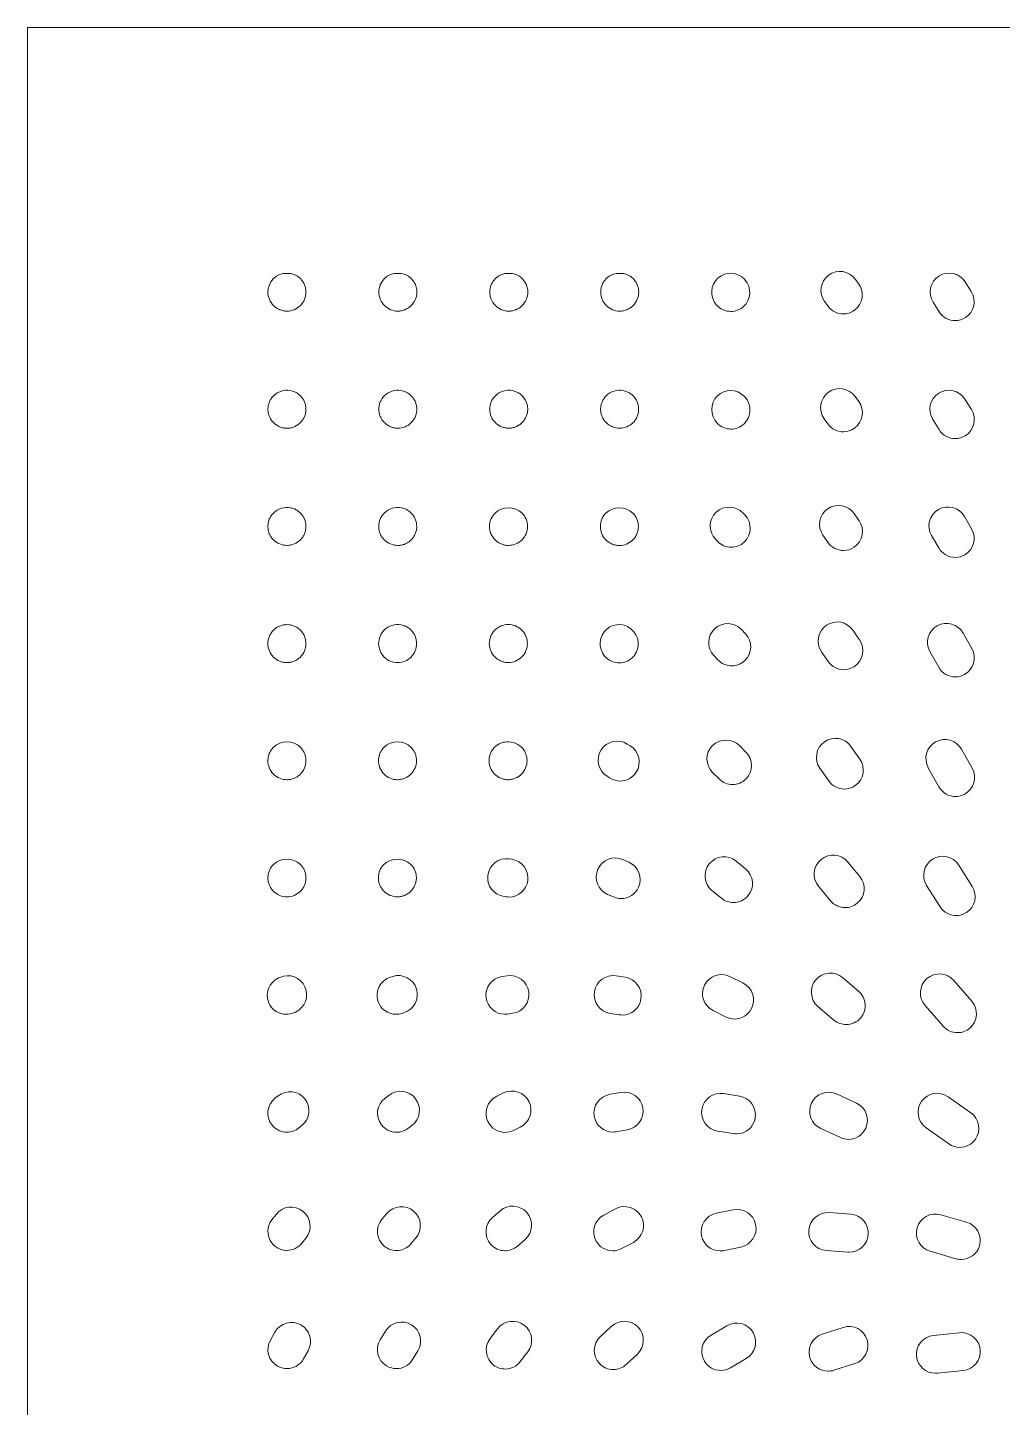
# Model space of a CAD drawing. Header units: millimetres. Extents: x 80.6 to 142.9, y -195.2 to -107.5.
# Drawn here: x 80.63 to 111.4, y -151.03 to -107.46 of the extents above; entities that cross this region are included whole.
import ezdxf

# ---------------------------------------------------------------- set-up
doc = ezdxf.new("R2010")
doc.units = ezdxf.units.MM
doc.header["$MEASUREMENT"] = 0
doc.layers.add('Layer 1', color=7, linetype='Continuous', lineweight=0)

msp = doc.modelspace()

# ---------------------------------------------------------------- linework, layer by layer
at = {"layer": 'Layer 1'}
for points, knots in [([(80.632, -107.465), (80.632, -107.465), (80.632, -195.165), (80.632, -195.165), (80.632, -195.165), (142.932, -195.165), (142.932, -195.165), (142.932, -195.165), (142.932, -107.465), (142.932, -107.465), (142.932, -107.465), (80.632, -107.465), (80.632, -107.465)], [0, 0, 0, 0, 1, 1, 1, 2, 2, 2, 3, 3, 3, 4, 4, 4, 4]), ([(88.23, -115.697), (88.237, -115.662), (88.247, -115.623), (88.265, -115.587), (88.279, -115.549), (88.297, -115.513), (88.318, -115.482), (88.339, -115.45), (88.364, -115.418), (88.392, -115.39), (88.614, -115.168), (89.02, -115.168), (89.242, -115.39), (89.27, -115.418), (89.295, -115.45), (89.316, -115.482), (89.338, -115.513), (89.355, -115.549), (89.373, -115.587), (89.387, -115.623), (89.397, -115.662), (89.404, -115.697), (89.415, -115.736), (89.418, -115.778), (89.418, -115.817), (89.418, -115.972), (89.355, -116.127), (89.242, -116.24), (89.129, -116.353), (88.974, -116.417), (88.819, -116.417), (88.776, -116.417), (88.738, -116.413), (88.699, -116.403), (88.664, -116.395), (88.625, -116.385), (88.59, -116.371), (88.551, -116.353), (88.516, -116.335), (88.483, -116.314), (88.452, -116.293), (88.42, -116.269), (88.392, -116.24), (88.283, -116.127), (88.215, -115.972), (88.215, -115.817), (88.215, -115.778), (88.223, -115.736), (88.23, -115.697)], [0, 0, 0, 0, 1, 1, 1, 2, 2, 2, 3, 3, 3, 4, 4, 4, 5, 5, 5, 6, 6, 6, 7, 7, 7, 8, 8, 8, 9, 9, 9, 10, 10, 10, 11, 11, 11, 12, 12, 12, 13, 13, 13, 14, 14, 14, 15, 15, 15, 16, 16, 16, 16]), ([(91.895, -115.39), (92.117, -115.168), (92.519, -115.168), (92.742, -115.39), (92.77, -115.418), (92.795, -115.45), (92.816, -115.482), (92.841, -115.513), (92.858, -115.549), (92.872, -115.587), (92.886, -115.623), (92.9, -115.662), (92.907, -115.697), (92.915, -115.736), (92.918, -115.778), (92.918, -115.817), (92.918, -115.972), (92.855, -116.127), (92.742, -116.24), (92.713, -116.269), (92.685, -116.293), (92.653, -116.314), (92.618, -116.335), (92.583, -116.353), (92.548, -116.371), (92.513, -116.385), (92.474, -116.395), (92.435, -116.403), (92.396, -116.413), (92.357, -116.417), (92.318, -116.417), (92.16, -116.417), (92.008, -116.353), (91.895, -116.24), (91.782, -116.127), (91.719, -115.972), (91.719, -115.817), (91.719, -115.658), (91.782, -115.503), (91.895, -115.39)], [0, 0, 0, 0, 1, 1, 1, 2, 2, 2, 3, 3, 3, 4, 4, 4, 5, 5, 5, 6, 6, 6, 7, 7, 7, 8, 8, 8, 9, 9, 9, 10, 10, 10, 11, 11, 11, 12, 12, 12, 13, 13, 13, 13]), ([(95.232, -115.697), (95.239, -115.662), (95.25, -115.623), (95.264, -115.587), (95.282, -115.549), (95.299, -115.513), (95.321, -115.482), (95.342, -115.45), (95.366, -115.418), (95.395, -115.39), (95.617, -115.168), (96.019, -115.168), (96.245, -115.39), (96.354, -115.503), (96.421, -115.658), (96.421, -115.817), (96.421, -115.972), (96.354, -116.127), (96.245, -116.24), (96.217, -116.269), (96.185, -116.293), (96.153, -116.314), (96.121, -116.335), (96.086, -116.353), (96.051, -116.371), (96.012, -116.385), (95.977, -116.395), (95.938, -116.403), (95.899, -116.413), (95.86, -116.417), (95.822, -116.417), (95.663, -116.417), (95.507, -116.353), (95.395, -116.24), (95.285, -116.127), (95.218, -115.972), (95.218, -115.817), (95.218, -115.778), (95.225, -115.736), (95.232, -115.697)], [0, 0, 0, 0, 1, 1, 1, 2, 2, 2, 3, 3, 3, 4, 4, 4, 5, 5, 5, 6, 6, 6, 7, 7, 7, 8, 8, 8, 9, 9, 9, 10, 10, 10, 11, 11, 11, 12, 12, 12, 13, 13, 13, 13]), ([(98.732, -115.697), (98.739, -115.662), (98.753, -115.623), (98.767, -115.587), (98.781, -115.549), (98.799, -115.513), (98.82, -115.482), (98.845, -115.45), (98.869, -115.418), (98.898, -115.39), (99.12, -115.168), (99.522, -115.168), (99.744, -115.39), (99.772, -115.418), (99.797, -115.45), (99.819, -115.482), (99.843, -115.513), (99.861, -115.549), (99.875, -115.587), (99.889, -115.623), (99.903, -115.662), (99.91, -115.697), (99.917, -115.736), (99.921, -115.778), (99.921, -115.817), (99.921, -115.972), (99.857, -116.127), (99.744, -116.24), (99.716, -116.269), (99.688, -116.293), (99.652, -116.314), (99.621, -116.335), (99.586, -116.353), (99.55, -116.371), (99.515, -116.385), (99.476, -116.395), (99.438, -116.403), (99.399, -116.413), (99.36, -116.417), (99.321, -116.417), (99.162, -116.417), (99.007, -116.353), (98.898, -116.24), (98.785, -116.127), (98.721, -115.972), (98.721, -115.817), (98.721, -115.778), (98.725, -115.736), (98.732, -115.697)], [0, 0, 0, 0, 1, 1, 1, 2, 2, 2, 3, 3, 3, 4, 4, 4, 5, 5, 5, 6, 6, 6, 7, 7, 7, 8, 8, 8, 9, 9, 9, 10, 10, 10, 11, 11, 11, 12, 12, 12, 13, 13, 13, 14, 14, 14, 15, 15, 15, 16, 16, 16, 16]), ([(102.422, -115.375), (102.669, -115.154), (103.045, -115.172), (103.266, -115.419), (103.266, -115.419), (103.272, -115.426), (103.272, -115.426), (103.493, -115.673), (103.472, -116.052), (103.225, -116.273), (103.11, -116.375), (102.967, -116.426), (102.825, -116.426), (102.66, -116.426), (102.496, -116.358), (102.378, -116.225), (102.157, -115.978), (102.175, -115.596), (102.422, -115.375)], [0, 0, 0, 0, 1, 1, 1, 2, 2, 2, 3, 3, 3, 4, 4, 4, 5, 5, 5, 6, 6, 6, 6]), ([(105.915, -115.279), (106.181, -115.082), (106.556, -115.138), (106.754, -115.405), (106.754, -115.405), (106.86, -115.549), (106.86, -115.549), (107.057, -115.815), (107.001, -116.191), (106.734, -116.388), (106.627, -116.467), (106.502, -116.505), (106.378, -116.505), (106.194, -116.505), (106.013, -116.421), (105.895, -116.262), (105.895, -116.262), (105.789, -116.118), (105.789, -116.118), (105.592, -115.851), (105.649, -115.476), (105.915, -115.279)], [0, 0, 0, 0, 1, 1, 1, 2, 2, 2, 3, 3, 3, 4, 4, 4, 5, 5, 5, 6, 6, 6, 7, 7, 7, 7]), ([(109.396, -115.31), (109.675, -115.131), (110.046, -115.214), (110.224, -115.493), (110.224, -115.493), (110.415, -115.793), (110.415, -115.793), (110.593, -116.073), (110.511, -116.444), (110.232, -116.622), (110.132, -116.686), (110.02, -116.716), (109.91, -116.716), (109.711, -116.716), (109.518, -116.618), (109.403, -116.438), (109.403, -116.438), (109.212, -116.138), (109.212, -116.138), (109.034, -115.859), (109.116, -115.488), (109.396, -115.31)], [0, 0, 0, 0, 1, 1, 1, 2, 2, 2, 3, 3, 3, 4, 4, 4, 5, 5, 5, 6, 6, 6, 7, 7, 7, 7]), ([(88.23, -119.398), (88.237, -119.359), (88.247, -119.32), (88.265, -119.285), (88.279, -119.25), (88.297, -119.214), (88.318, -119.182), (88.339, -119.147), (88.364, -119.119), (88.392, -119.091), (88.42, -119.062), (88.452, -119.038), (88.483, -119.017), (88.516, -118.992), (88.551, -118.974), (88.59, -118.96), (88.625, -118.946), (88.664, -118.932), (88.699, -118.925), (88.893, -118.886), (89.101, -118.95), (89.242, -119.091), (89.27, -119.119), (89.295, -119.147), (89.316, -119.182), (89.338, -119.214), (89.359, -119.25), (89.373, -119.285), (89.387, -119.32), (89.397, -119.359), (89.408, -119.398), (89.415, -119.436), (89.418, -119.475), (89.418, -119.514), (89.418, -119.553), (89.415, -119.592), (89.408, -119.63), (89.397, -119.669), (89.387, -119.708), (89.373, -119.743), (89.359, -119.779), (89.338, -119.814), (89.316, -119.846), (89.295, -119.881), (89.27, -119.909), (89.242, -119.937), (89.214, -119.965), (89.182, -119.99), (89.15, -120.011), (89.119, -120.036), (89.083, -120.054), (89.048, -120.068), (89.009, -120.082), (88.974, -120.096), (88.935, -120.103), (88.897, -120.11), (88.858, -120.114), (88.819, -120.114), (88.78, -120.114), (88.738, -120.11), (88.699, -120.103), (88.664, -120.096), (88.625, -120.082), (88.59, -120.068), (88.551, -120.054), (88.516, -120.036), (88.483, -120.011), (88.452, -119.99), (88.42, -119.965), (88.392, -119.937), (88.364, -119.909), (88.339, -119.881), (88.318, -119.846), (88.297, -119.814), (88.279, -119.779), (88.265, -119.743), (88.247, -119.708), (88.237, -119.669), (88.23, -119.63), (88.223, -119.592), (88.215, -119.553), (88.215, -119.514), (88.215, -119.475), (88.223, -119.436), (88.23, -119.398)], [0, 0, 0, 0, 1, 1, 1, 2, 2, 2, 3, 3, 3, 4, 4, 4, 5, 5, 5, 6, 6, 6, 7, 7, 7, 8, 8, 8, 9, 9, 9, 10, 10, 10, 11, 11, 11, 12, 12, 12, 13, 13, 13, 14, 14, 14, 15, 15, 15, 16, 16, 16, 17, 17, 17, 18, 18, 18, 19, 19, 19, 20, 20, 20, 21, 21, 21, 22, 22, 22, 23, 23, 23, 24, 24, 24, 25, 25, 25, 26, 26, 26, 27, 27, 27, 28, 28, 28, 28]), ([(91.729, -119.398), (91.736, -119.359), (91.747, -119.32), (91.765, -119.285), (91.779, -119.25), (91.796, -119.214), (91.817, -119.182), (91.842, -119.147), (91.867, -119.119), (91.891, -119.091), (91.92, -119.062), (91.951, -119.038), (91.983, -119.013), (92.019, -118.992), (92.05, -118.974), (92.089, -118.96), (92.124, -118.946), (92.163, -118.932), (92.202, -118.925), (92.396, -118.886), (92.604, -118.95), (92.742, -119.091), (92.77, -119.119), (92.795, -119.147), (92.816, -119.182), (92.837, -119.214), (92.858, -119.25), (92.872, -119.285), (92.886, -119.32), (92.897, -119.359), (92.904, -119.398), (92.915, -119.436), (92.918, -119.475), (92.918, -119.514), (92.918, -119.553), (92.915, -119.592), (92.904, -119.63), (92.897, -119.669), (92.886, -119.708), (92.872, -119.743), (92.858, -119.779), (92.837, -119.814), (92.816, -119.846), (92.795, -119.881), (92.77, -119.909), (92.742, -119.937), (92.629, -120.05), (92.477, -120.114), (92.318, -120.114), (92.28, -120.114), (92.241, -120.11), (92.202, -120.103), (92.163, -120.093), (92.124, -120.082), (92.089, -120.068), (92.054, -120.054), (92.019, -120.033), (91.983, -120.011), (91.951, -119.99), (91.92, -119.965), (91.891, -119.937), (91.867, -119.909), (91.842, -119.881), (91.817, -119.846), (91.796, -119.814), (91.779, -119.779), (91.765, -119.743), (91.747, -119.708), (91.736, -119.669), (91.729, -119.63), (91.722, -119.592), (91.719, -119.553), (91.719, -119.514), (91.719, -119.475), (91.722, -119.436), (91.729, -119.398)], [0, 0, 0, 0, 1, 1, 1, 2, 2, 2, 3, 3, 3, 4, 4, 4, 5, 5, 5, 6, 6, 6, 7, 7, 7, 8, 8, 8, 9, 9, 9, 10, 10, 10, 11, 11, 11, 12, 12, 12, 13, 13, 13, 14, 14, 14, 15, 15, 15, 16, 16, 16, 17, 17, 17, 18, 18, 18, 19, 19, 19, 20, 20, 20, 21, 21, 21, 22, 22, 22, 23, 23, 23, 24, 24, 24, 25, 25, 25, 25]), ([(95.395, -119.091), (95.532, -118.95), (95.74, -118.886), (95.934, -118.925), (95.973, -118.932), (96.012, -118.946), (96.047, -118.96), (96.082, -118.974), (96.118, -118.992), (96.15, -119.013), (96.185, -119.038), (96.213, -119.062), (96.241, -119.091), (96.269, -119.119), (96.294, -119.147), (96.315, -119.182), (96.337, -119.214), (96.358, -119.25), (96.372, -119.285), (96.386, -119.32), (96.397, -119.359), (96.407, -119.398), (96.414, -119.436), (96.418, -119.475), (96.418, -119.514), (96.418, -119.553), (96.414, -119.592), (96.407, -119.63), (96.397, -119.669), (96.386, -119.708), (96.372, -119.743), (96.358, -119.779), (96.337, -119.814), (96.315, -119.846), (96.294, -119.881), (96.269, -119.909), (96.241, -119.937), (96.213, -119.965), (96.185, -119.99), (96.15, -120.011), (96.118, -120.033), (96.082, -120.054), (96.047, -120.068), (96.012, -120.082), (95.973, -120.093), (95.934, -120.103), (95.896, -120.11), (95.857, -120.114), (95.818, -120.114), (95.779, -120.114), (95.74, -120.11), (95.702, -120.103), (95.663, -120.093), (95.624, -120.082), (95.589, -120.068), (95.553, -120.054), (95.518, -120.033), (95.486, -120.011), (95.451, -119.99), (95.419, -119.965), (95.395, -119.937), (95.282, -119.825), (95.218, -119.669), (95.218, -119.514), (95.218, -119.355), (95.282, -119.203), (95.395, -119.091)], [0, 0, 0, 0, 1, 1, 1, 2, 2, 2, 3, 3, 3, 4, 4, 4, 5, 5, 5, 6, 6, 6, 7, 7, 7, 8, 8, 8, 9, 9, 9, 10, 10, 10, 11, 11, 11, 12, 12, 12, 13, 13, 13, 14, 14, 14, 15, 15, 15, 16, 16, 16, 17, 17, 17, 18, 18, 18, 19, 19, 19, 20, 20, 20, 21, 21, 21, 22, 22, 22, 22]), ([(98.728, -119.398), (98.739, -119.359), (98.75, -119.32), (98.764, -119.285), (98.778, -119.25), (98.799, -119.214), (98.82, -119.182), (98.841, -119.147), (98.866, -119.119), (98.894, -119.091), (99.035, -118.95), (99.24, -118.886), (99.434, -118.925), (99.473, -118.935), (99.512, -118.946), (99.547, -118.96), (99.586, -118.974), (99.621, -118.995), (99.652, -119.017), (99.684, -119.038), (99.716, -119.062), (99.744, -119.091), (99.769, -119.119), (99.797, -119.147), (99.819, -119.182), (99.84, -119.214), (99.857, -119.25), (99.871, -119.285), (99.889, -119.32), (99.9, -119.359), (99.907, -119.398), (99.914, -119.436), (99.917, -119.475), (99.917, -119.514), (99.917, -119.553), (99.914, -119.595), (99.907, -119.63), (99.9, -119.669), (99.889, -119.708), (99.871, -119.743), (99.857, -119.779), (99.84, -119.814), (99.819, -119.849), (99.797, -119.881), (99.769, -119.913), (99.744, -119.937), (99.631, -120.05), (99.476, -120.114), (99.318, -120.114), (99.159, -120.114), (99.007, -120.05), (98.894, -119.937), (98.866, -119.913), (98.841, -119.881), (98.82, -119.849), (98.799, -119.814), (98.778, -119.779), (98.764, -119.743), (98.75, -119.708), (98.739, -119.669), (98.728, -119.63), (98.721, -119.595), (98.718, -119.553), (98.718, -119.514), (98.718, -119.475), (98.721, -119.436), (98.728, -119.398)], [0, 0, 0, 0, 1, 1, 1, 2, 2, 2, 3, 3, 3, 4, 4, 4, 5, 5, 5, 6, 6, 6, 7, 7, 7, 8, 8, 8, 9, 9, 9, 10, 10, 10, 11, 11, 11, 12, 12, 12, 13, 13, 13, 14, 14, 14, 15, 15, 15, 16, 16, 16, 17, 17, 17, 18, 18, 18, 19, 19, 19, 20, 20, 20, 21, 21, 21, 22, 22, 22, 22]), ([(103.245, -119.975), (103.129, -120.086), (102.98, -120.141), (102.831, -120.141), (102.673, -120.141), (102.515, -120.078), (102.397, -119.955), (102.168, -119.715), (102.166, -119.324), (102.406, -119.095), (102.646, -118.866), (103.015, -118.864), (103.244, -119.104), (103.244, -119.104), (103.265, -119.127), (103.265, -119.127), (103.494, -119.366), (103.485, -119.746), (103.245, -119.975)], [0, 0, 0, 0, 1, 1, 1, 2, 2, 2, 3, 3, 3, 4, 4, 4, 5, 5, 5, 6, 6, 6, 6]), ([(105.909, -118.978), (106.176, -118.784), (106.552, -118.844), (106.747, -119.112), (106.747, -119.112), (106.865, -119.275), (106.865, -119.275), (107.06, -119.543), (107, -119.918), (106.731, -120.113), (106.625, -120.19), (106.502, -120.227), (106.38, -120.227), (106.194, -120.227), (106.011, -120.141), (105.894, -119.979), (105.894, -119.979), (105.775, -119.816), (105.775, -119.816), (105.581, -119.548), (105.641, -119.173), (105.909, -118.978)], [0, 0, 0, 0, 1, 1, 1, 2, 2, 2, 3, 3, 3, 4, 4, 4, 5, 5, 5, 6, 6, 6, 7, 7, 7, 7]), ([(109.391, -119.007), (109.671, -118.832), (110.042, -118.917), (110.217, -119.199), (110.217, -119.199), (110.42, -119.524), (110.42, -119.524), (110.596, -119.805), (110.51, -120.175), (110.229, -120.351), (110.131, -120.412), (110.021, -120.442), (109.912, -120.442), (109.712, -120.442), (109.516, -120.342), (109.403, -120.159), (109.403, -120.159), (109.2, -119.834), (109.2, -119.834), (109.024, -119.553), (109.11, -119.183), (109.391, -119.007)], [0, 0, 0, 0, 1, 1, 1, 2, 2, 2, 3, 3, 3, 4, 4, 4, 5, 5, 5, 6, 6, 6, 7, 7, 7, 7]), ([(88.23, -123.098), (88.237, -123.059), (88.247, -123.024), (88.261, -122.985), (88.279, -122.95), (88.297, -122.915), (88.318, -122.883), (88.339, -122.851), (88.364, -122.819), (88.392, -122.791), (88.533, -122.654), (88.741, -122.587), (88.935, -122.625), (88.974, -122.636), (89.009, -122.647), (89.048, -122.661), (89.083, -122.675), (89.119, -122.696), (89.15, -122.717), (89.182, -122.738), (89.214, -122.763), (89.242, -122.791), (89.27, -122.819), (89.295, -122.851), (89.316, -122.883), (89.338, -122.915), (89.355, -122.95), (89.373, -122.985), (89.387, -123.024), (89.397, -123.059), (89.404, -123.098), (89.415, -123.137), (89.418, -123.176), (89.418, -123.215), (89.418, -123.253), (89.415, -123.292), (89.404, -123.331), (89.397, -123.37), (89.387, -123.408), (89.373, -123.444), (89.355, -123.479), (89.338, -123.515), (89.316, -123.55), (89.295, -123.581), (89.27, -123.613), (89.242, -123.641), (89.129, -123.751), (88.974, -123.814), (88.819, -123.814), (88.66, -123.814), (88.505, -123.751), (88.392, -123.641), (88.364, -123.613), (88.339, -123.581), (88.318, -123.55), (88.297, -123.515), (88.279, -123.479), (88.261, -123.444), (88.247, -123.408), (88.237, -123.37), (88.23, -123.331), (88.223, -123.292), (88.215, -123.253), (88.215, -123.215), (88.215, -123.176), (88.223, -123.137), (88.23, -123.098)], [0, 0, 0, 0, 1, 1, 1, 2, 2, 2, 3, 3, 3, 4, 4, 4, 5, 5, 5, 6, 6, 6, 7, 7, 7, 8, 8, 8, 9, 9, 9, 10, 10, 10, 11, 11, 11, 12, 12, 12, 13, 13, 13, 14, 14, 14, 15, 15, 15, 16, 16, 16, 17, 17, 17, 18, 18, 18, 19, 19, 19, 20, 20, 20, 21, 21, 21, 22, 22, 22, 22]), ([(91.891, -122.791), (92.029, -122.65), (92.237, -122.587), (92.431, -122.625), (92.47, -122.636), (92.509, -122.647), (92.544, -122.661), (92.579, -122.675), (92.615, -122.696), (92.65, -122.717), (92.682, -122.738), (92.713, -122.763), (92.738, -122.791), (92.851, -122.904), (92.915, -123.059), (92.915, -123.215), (92.915, -123.253), (92.911, -123.292), (92.904, -123.331), (92.897, -123.37), (92.883, -123.408), (92.869, -123.444), (92.855, -123.479), (92.833, -123.515), (92.812, -123.55), (92.791, -123.581), (92.766, -123.613), (92.738, -123.638), (92.71, -123.666), (92.682, -123.691), (92.647, -123.715), (92.615, -123.737), (92.579, -123.754), (92.544, -123.769), (92.509, -123.786), (92.47, -123.797), (92.431, -123.804), (92.392, -123.811), (92.354, -123.814), (92.315, -123.814), (92.156, -123.814), (92.001, -123.751), (91.891, -123.638), (91.863, -123.613), (91.839, -123.581), (91.817, -123.55), (91.793, -123.515), (91.775, -123.479), (91.761, -123.444), (91.747, -123.408), (91.733, -123.37), (91.726, -123.331), (91.719, -123.292), (91.715, -123.253), (91.715, -123.215), (91.715, -123.056), (91.779, -122.904), (91.891, -122.791)], [0, 0, 0, 0, 1, 1, 1, 2, 2, 2, 3, 3, 3, 4, 4, 4, 5, 5, 5, 6, 6, 6, 7, 7, 7, 8, 8, 8, 9, 9, 9, 10, 10, 10, 11, 11, 11, 12, 12, 12, 13, 13, 13, 14, 14, 14, 15, 15, 15, 16, 16, 16, 17, 17, 17, 18, 18, 18, 19, 19, 19, 19]), ([(95.387, -122.791), (95.61, -122.569), (96.012, -122.565), (96.238, -122.791), (96.347, -122.904), (96.414, -123.056), (96.414, -123.215), (96.414, -123.373), (96.347, -123.529), (96.238, -123.638), (96.125, -123.751), (95.97, -123.814), (95.814, -123.814), (95.772, -123.814), (95.733, -123.811), (95.694, -123.804), (95.655, -123.797), (95.62, -123.783), (95.581, -123.769), (95.546, -123.754), (95.511, -123.737), (95.479, -123.715), (95.447, -123.691), (95.416, -123.666), (95.387, -123.638), (95.274, -123.529), (95.211, -123.373), (95.211, -123.215), (95.211, -123.056), (95.274, -122.904), (95.387, -122.791)], [0, 0, 0, 0, 1, 1, 1, 2, 2, 2, 3, 3, 3, 4, 4, 4, 5, 5, 5, 6, 6, 6, 7, 7, 7, 8, 8, 8, 9, 9, 9, 10, 10, 10, 10]), ([(98.884, -122.791), (99.106, -122.569), (99.512, -122.569), (99.734, -122.791), (99.847, -122.904), (99.91, -123.059), (99.91, -123.218), (99.91, -123.373), (99.847, -123.529), (99.734, -123.641), (99.621, -123.754), (99.466, -123.818), (99.31, -123.818), (99.271, -123.818), (99.233, -123.814), (99.194, -123.804), (99.155, -123.797), (99.116, -123.786), (99.081, -123.772), (99.042, -123.754), (99.011, -123.737), (98.975, -123.715), (98.943, -123.694), (98.912, -123.67), (98.884, -123.641), (98.774, -123.529), (98.711, -123.373), (98.711, -123.218), (98.711, -123.059), (98.774, -122.904), (98.884, -122.791)], [0, 0, 0, 0, 1, 1, 1, 2, 2, 2, 3, 3, 3, 4, 4, 4, 5, 5, 5, 6, 6, 6, 7, 7, 7, 8, 8, 8, 9, 9, 9, 10, 10, 10, 10]), ([(102.365, -122.768), (102.606, -122.542), (102.986, -122.552), (103.213, -122.793), (103.213, -122.793), (103.277, -122.86), (103.277, -122.86), (103.504, -123.101), (103.493, -123.481), (103.252, -123.709), (103.136, -123.818), (102.988, -123.872), (102.84, -123.872), (102.681, -123.872), (102.522, -123.809), (102.404, -123.684), (102.404, -123.684), (102.34, -123.617), (102.34, -123.617), (102.113, -123.376), (102.124, -122.996), (102.365, -122.768)], [0, 0, 0, 0, 1, 1, 1, 2, 2, 2, 3, 3, 3, 4, 4, 4, 5, 5, 5, 6, 6, 6, 7, 7, 7, 7]), ([(105.888, -122.657), (106.161, -122.468), (106.534, -122.538), (106.723, -122.81), (106.723, -122.81), (106.877, -123.034), (106.877, -123.034), (107.065, -123.307), (106.997, -123.68), (106.724, -123.868), (106.62, -123.94), (106.501, -123.975), (106.384, -123.975), (106.193, -123.975), (106.006, -123.884), (105.889, -123.715), (105.889, -123.715), (105.735, -123.492), (105.735, -123.492), (105.547, -123.219), (105.615, -122.846), (105.888, -122.657)], [0, 0, 0, 0, 1, 1, 1, 2, 2, 2, 3, 3, 3, 4, 4, 4, 5, 5, 5, 6, 6, 6, 7, 7, 7, 7]), ([(109.379, -122.681), (109.666, -122.516), (110.033, -122.613), (110.199, -122.899), (110.199, -122.899), (110.427, -123.292), (110.427, -123.292), (110.593, -123.579), (110.496, -123.946), (110.209, -124.112), (110.114, -124.167), (110.011, -124.193), (109.909, -124.193), (109.701, -124.193), (109.5, -124.086), (109.389, -123.894), (109.389, -123.894), (109.161, -123.502), (109.161, -123.502), (108.995, -123.215), (109.092, -122.848), (109.379, -122.681)], [0, 0, 0, 0, 1, 1, 1, 2, 2, 2, 3, 3, 3, 4, 4, 4, 5, 5, 5, 6, 6, 6, 7, 7, 7, 7]), ([(88.392, -126.488), (88.42, -126.464), (88.452, -126.435), (88.483, -126.414), (88.516, -126.393), (88.551, -126.375), (88.59, -126.361), (88.625, -126.344), (88.66, -126.333), (88.699, -126.326), (88.776, -126.312), (88.858, -126.312), (88.935, -126.326), (88.974, -126.333), (89.009, -126.344), (89.048, -126.361), (89.083, -126.375), (89.119, -126.393), (89.15, -126.414), (89.182, -126.435), (89.214, -126.464), (89.242, -126.488), (89.355, -126.601), (89.418, -126.756), (89.418, -126.915), (89.418, -127.071), (89.355, -127.226), (89.242, -127.339), (89.214, -127.367), (89.182, -127.391), (89.15, -127.413), (89.119, -127.434), (89.083, -127.455), (89.048, -127.469), (89.009, -127.483), (88.974, -127.494), (88.935, -127.504), (88.897, -127.512), (88.858, -127.515), (88.819, -127.515), (88.776, -127.515), (88.738, -127.512), (88.699, -127.504), (88.66, -127.494), (88.625, -127.483), (88.59, -127.469), (88.551, -127.455), (88.516, -127.434), (88.483, -127.413), (88.452, -127.391), (88.42, -127.367), (88.392, -127.339), (88.283, -127.226), (88.215, -127.071), (88.215, -126.915), (88.215, -126.756), (88.283, -126.601), (88.392, -126.488)], [0, 0, 0, 0, 1, 1, 1, 2, 2, 2, 3, 3, 3, 4, 4, 4, 5, 5, 5, 6, 6, 6, 7, 7, 7, 8, 8, 8, 9, 9, 9, 10, 10, 10, 11, 11, 11, 12, 12, 12, 13, 13, 13, 14, 14, 14, 15, 15, 15, 16, 16, 16, 17, 17, 17, 18, 18, 18, 19, 19, 19, 19]), ([(91.888, -126.488), (92.025, -126.351), (92.23, -126.284), (92.428, -126.326), (92.466, -126.333), (92.505, -126.344), (92.54, -126.358), (92.576, -126.375), (92.611, -126.393), (92.643, -126.414), (92.678, -126.435), (92.706, -126.46), (92.735, -126.488), (92.847, -126.601), (92.911, -126.756), (92.911, -126.912), (92.911, -127.071), (92.847, -127.226), (92.735, -127.339), (92.625, -127.448), (92.47, -127.515), (92.311, -127.515), (92.153, -127.515), (91.997, -127.448), (91.888, -127.339), (91.775, -127.226), (91.712, -127.071), (91.712, -126.912), (91.712, -126.756), (91.775, -126.601), (91.888, -126.488)], [0, 0, 0, 0, 1, 1, 1, 2, 2, 2, 3, 3, 3, 4, 4, 4, 5, 5, 5, 6, 6, 6, 7, 7, 7, 8, 8, 8, 9, 9, 9, 10, 10, 10, 10]), ([(95.381, -126.488), (95.409, -126.46), (95.441, -126.435), (95.472, -126.414), (95.504, -126.393), (95.539, -126.372), (95.575, -126.358), (95.613, -126.344), (95.649, -126.333), (95.688, -126.323), (95.765, -126.309), (95.846, -126.309), (95.924, -126.323), (95.962, -126.333), (95.998, -126.344), (96.037, -126.358), (96.072, -126.372), (96.107, -126.393), (96.139, -126.414), (96.171, -126.435), (96.203, -126.46), (96.231, -126.488), (96.34, -126.598), (96.407, -126.753), (96.407, -126.912), (96.407, -127.071), (96.34, -127.226), (96.231, -127.335), (96.118, -127.448), (95.962, -127.512), (95.807, -127.512), (95.765, -127.512), (95.726, -127.508), (95.688, -127.501), (95.649, -127.494), (95.613, -127.483), (95.575, -127.465), (95.539, -127.452), (95.504, -127.434), (95.472, -127.413), (95.441, -127.388), (95.409, -127.363), (95.381, -127.335), (95.271, -127.226), (95.204, -127.071), (95.204, -126.912), (95.204, -126.753), (95.271, -126.601), (95.381, -126.488)], [0, 0, 0, 0, 1, 1, 1, 2, 2, 2, 3, 3, 3, 4, 4, 4, 5, 5, 5, 6, 6, 6, 7, 7, 7, 8, 8, 8, 9, 9, 9, 10, 10, 10, 11, 11, 11, 12, 12, 12, 13, 13, 13, 14, 14, 14, 15, 15, 15, 16, 16, 16, 16]), ([(98.831, -126.542), (99.038, -126.283), (99.41, -126.237), (99.668, -126.444), (99.668, -126.444), (99.68, -126.454), (99.68, -126.454), (99.939, -126.661), (99.981, -127.038), (99.774, -127.297), (99.656, -127.445), (99.481, -127.522), (99.305, -127.522), (99.174, -127.522), (99.041, -127.479), (98.931, -127.391), (98.672, -127.184), (98.624, -126.801), (98.831, -126.542)], [0, 0, 0, 0, 1, 1, 1, 2, 2, 2, 3, 3, 3, 4, 4, 4, 5, 5, 5, 6, 6, 6, 6]), ([(102.316, -126.447), (102.556, -126.218), (102.936, -126.228), (103.164, -126.468), (103.164, -126.468), (103.292, -126.602), (103.292, -126.602), (103.52, -126.842), (103.51, -127.222), (103.27, -127.45), (103.154, -127.561), (103.005, -127.616), (102.857, -127.616), (102.698, -127.616), (102.54, -127.553), (102.422, -127.429), (102.422, -127.429), (102.295, -127.295), (102.295, -127.295), (102.066, -127.055), (102.076, -126.675), (102.316, -126.447)], [0, 0, 0, 0, 1, 1, 1, 2, 2, 2, 3, 3, 3, 4, 4, 4, 5, 5, 5, 6, 6, 6, 7, 7, 7, 7]), ([(105.846, -126.336), (106.121, -126.148), (106.494, -126.22), (106.68, -126.494), (106.68, -126.494), (106.889, -126.8), (106.889, -126.8), (107.076, -127.074), (107.005, -127.447), (106.731, -127.634), (106.628, -127.705), (106.51, -127.738), (106.394, -127.738), (106.202, -127.738), (106.014, -127.647), (105.897, -127.476), (105.897, -127.476), (105.689, -127.17), (105.689, -127.17), (105.502, -126.896), (105.573, -126.523), (105.846, -126.336)], [0, 0, 0, 0, 1, 1, 1, 2, 2, 2, 3, 3, 3, 4, 4, 4, 5, 5, 5, 6, 6, 6, 7, 7, 7, 7]), ([(109.344, -126.351), (109.632, -126.19), (109.998, -126.293), (110.16, -126.582), (110.16, -126.582), (110.436, -127.073), (110.436, -127.073), (110.598, -127.362), (110.494, -127.728), (110.205, -127.89), (110.112, -127.942), (110.012, -127.967), (109.913, -127.967), (109.703, -127.967), (109.499, -127.856), (109.388, -127.66), (109.388, -127.66), (109.113, -127.168), (109.113, -127.168), (108.951, -126.879), (109.054, -126.513), (109.344, -126.351)], [0, 0, 0, 0, 1, 1, 1, 2, 2, 2, 3, 3, 3, 4, 4, 4, 5, 5, 5, 6, 6, 6, 7, 7, 7, 7]), ([(88.23, -130.496), (88.237, -130.457), (88.247, -130.418), (88.261, -130.383), (88.279, -130.348), (88.297, -130.312), (88.318, -130.281), (88.339, -130.246), (88.364, -130.217), (88.392, -130.189), (88.618, -129.963), (89.02, -129.963), (89.242, -130.189), (89.27, -130.217), (89.295, -130.246), (89.316, -130.281), (89.338, -130.312), (89.355, -130.348), (89.373, -130.383), (89.387, -130.418), (89.397, -130.457), (89.404, -130.496), (89.415, -130.535), (89.418, -130.574), (89.418, -130.613), (89.418, -130.771), (89.355, -130.923), (89.242, -131.036), (89.214, -131.064), (89.182, -131.089), (89.15, -131.11), (89.119, -131.134), (89.083, -131.152), (89.048, -131.166), (89.009, -131.18), (88.974, -131.194), (88.935, -131.202), (88.897, -131.209), (88.858, -131.212), (88.819, -131.212), (88.66, -131.212), (88.505, -131.149), (88.392, -131.036), (88.283, -130.926), (88.215, -130.771), (88.215, -130.613), (88.215, -130.574), (88.223, -130.535), (88.23, -130.496)], [0, 0, 0, 0, 1, 1, 1, 2, 2, 2, 3, 3, 3, 4, 4, 4, 5, 5, 5, 6, 6, 6, 7, 7, 7, 8, 8, 8, 9, 9, 9, 10, 10, 10, 11, 11, 11, 12, 12, 12, 13, 13, 13, 14, 14, 14, 15, 15, 15, 16, 16, 16, 16]), ([(91.719, -130.492), (91.726, -130.457), (91.74, -130.418), (91.754, -130.383), (91.768, -130.344), (91.786, -130.312), (91.81, -130.277), (91.831, -130.246), (91.856, -130.214), (91.884, -130.186), (92.103, -129.963), (92.509, -129.963), (92.731, -130.186), (92.759, -130.214), (92.784, -130.246), (92.805, -130.277), (92.83, -130.312), (92.847, -130.344), (92.862, -130.383), (92.876, -130.418), (92.89, -130.457), (92.897, -130.492), (92.904, -130.531), (92.907, -130.574), (92.907, -130.613), (92.907, -130.771), (92.844, -130.923), (92.731, -131.036), (92.703, -131.064), (92.675, -131.089), (92.639, -131.11), (92.608, -131.131), (92.572, -131.152), (92.537, -131.166), (92.502, -131.18), (92.463, -131.191), (92.424, -131.198), (92.385, -131.209), (92.346, -131.212), (92.308, -131.212), (92.149, -131.212), (91.994, -131.149), (91.884, -131.036), (91.771, -130.923), (91.708, -130.771), (91.708, -130.613), (91.708, -130.574), (91.712, -130.531), (91.719, -130.492)], [0, 0, 0, 0, 1, 1, 1, 2, 2, 2, 3, 3, 3, 4, 4, 4, 5, 5, 5, 6, 6, 6, 7, 7, 7, 8, 8, 8, 9, 9, 9, 10, 10, 10, 11, 11, 11, 12, 12, 12, 13, 13, 13, 14, 14, 14, 15, 15, 15, 16, 16, 16, 16]), ([(95.208, -130.492), (95.218, -130.454), (95.229, -130.418), (95.243, -130.38), (95.257, -130.344), (95.278, -130.309), (95.299, -130.277), (95.321, -130.246), (95.345, -130.214), (95.373, -130.186), (95.402, -130.157), (95.433, -130.133), (95.465, -130.111), (95.497, -130.09), (95.532, -130.073), (95.567, -130.055), (95.603, -130.041), (95.641, -130.03), (95.68, -130.023), (95.874, -129.984), (96.082, -130.048), (96.22, -130.186), (96.248, -130.214), (96.273, -130.246), (96.298, -130.277), (96.319, -130.309), (96.337, -130.344), (96.351, -130.38), (96.368, -130.418), (96.379, -130.454), (96.386, -130.492), (96.393, -130.531), (96.397, -130.57), (96.397, -130.609), (96.397, -130.768), (96.333, -130.923), (96.22, -131.036), (96.195, -131.06), (96.164, -131.089), (96.132, -131.11), (96.096, -131.131), (96.065, -131.149), (96.026, -131.166), (95.991, -131.18), (95.952, -131.191), (95.917, -131.198), (95.878, -131.205), (95.836, -131.212), (95.797, -131.212), (95.758, -131.212), (95.719, -131.205), (95.68, -131.198), (95.641, -131.191), (95.603, -131.18), (95.567, -131.166), (95.532, -131.149), (95.497, -131.131), (95.465, -131.11), (95.433, -131.089), (95.402, -131.06), (95.373, -131.036), (95.345, -131.007), (95.321, -130.976), (95.299, -130.944), (95.278, -130.912), (95.257, -130.877), (95.243, -130.838), (95.229, -130.803), (95.218, -130.764), (95.208, -130.729), (95.2, -130.69), (95.197, -130.651), (95.197, -130.609), (95.197, -130.57), (95.2, -130.531), (95.208, -130.492)], [0, 0, 0, 0, 1, 1, 1, 2, 2, 2, 3, 3, 3, 4, 4, 4, 5, 5, 5, 6, 6, 6, 7, 7, 7, 8, 8, 8, 9, 9, 9, 10, 10, 10, 11, 11, 11, 12, 12, 12, 13, 13, 13, 14, 14, 14, 15, 15, 15, 16, 16, 16, 17, 17, 17, 18, 18, 18, 19, 19, 19, 20, 20, 20, 21, 21, 21, 22, 22, 22, 23, 23, 23, 24, 24, 24, 25, 25, 25, 25]), ([(98.731, -130.273), (98.908, -129.993), (99.278, -129.909), (99.559, -130.084), (99.559, -130.084), (99.655, -130.145), (99.655, -130.145), (99.936, -130.321), (100.02, -130.691), (99.844, -130.972), (99.73, -131.153), (99.535, -131.253), (99.335, -131.253), (99.226, -131.253), (99.116, -131.223), (99.017, -131.161), (99.017, -131.161), (98.92, -131.1), (98.92, -131.1), (98.64, -130.924), (98.555, -130.554), (98.731, -130.273)], [0, 0, 0, 0, 1, 1, 1, 2, 2, 2, 3, 3, 3, 4, 4, 4, 5, 5, 5, 6, 6, 6, 7, 7, 7, 7]), ([(102.249, -130.136), (102.482, -129.9), (102.862, -129.9), (103.097, -130.133), (103.097, -130.133), (103.303, -130.337), (103.303, -130.337), (103.538, -130.57), (103.54, -130.95), (103.307, -131.185), (103.189, -131.304), (103.035, -131.363), (102.881, -131.363), (102.728, -131.363), (102.575, -131.305), (102.458, -131.189), (102.458, -131.189), (102.253, -130.985), (102.253, -130.985), (102.017, -130.751), (102.015, -130.372), (102.249, -130.136)], [0, 0, 0, 0, 1, 1, 1, 2, 2, 2, 3, 3, 3, 4, 4, 4, 5, 5, 5, 6, 6, 6, 7, 7, 7, 7]), ([(105.783, -130.015), (106.055, -129.825), (106.428, -129.89), (106.619, -130.161), (106.619, -130.161), (106.9, -130.559), (106.9, -130.559), (107.091, -130.83), (107.026, -131.205), (106.755, -131.396), (106.65, -131.469), (106.53, -131.505), (106.41, -131.505), (106.222, -131.505), (106.036, -131.417), (105.919, -131.251), (105.919, -131.251), (105.638, -130.852), (105.638, -130.852), (105.447, -130.581), (105.512, -130.206), (105.783, -130.015)], [0, 0, 0, 0, 1, 1, 1, 2, 2, 2, 3, 3, 3, 4, 4, 4, 5, 5, 5, 6, 6, 6, 7, 7, 7, 7]), ([(109.291, -130.02), (109.581, -129.858), (109.946, -129.961), (110.108, -130.25), (110.108, -130.25), (110.444, -130.85), (110.444, -130.85), (110.606, -131.14), (110.502, -131.505), (110.213, -131.667), (110.121, -131.719), (110.02, -131.744), (109.921, -131.744), (109.71, -131.744), (109.506, -131.633), (109.397, -131.437), (109.397, -131.437), (109.061, -130.836), (109.061, -130.836), (108.899, -130.547), (109.002, -130.182), (109.291, -130.02)], [0, 0, 0, 0, 1, 1, 1, 2, 2, 2, 3, 3, 3, 4, 4, 4, 5, 5, 5, 6, 6, 6, 7, 7, 7, 7]), ([(88.23, -134.193), (88.237, -134.154), (88.247, -134.119), (88.265, -134.08), (88.279, -134.045), (88.297, -134.01), (88.318, -133.978), (88.339, -133.946), (88.364, -133.914), (88.392, -133.886), (88.614, -133.664), (89.02, -133.664), (89.242, -133.886), (89.27, -133.914), (89.295, -133.946), (89.316, -133.978), (89.338, -134.01), (89.355, -134.045), (89.373, -134.08), (89.387, -134.119), (89.397, -134.154), (89.404, -134.193), (89.415, -134.232), (89.418, -134.271), (89.418, -134.309), (89.418, -134.348), (89.415, -134.391), (89.404, -134.429), (89.397, -134.465), (89.387, -134.503), (89.373, -134.539), (89.355, -134.577), (89.338, -134.609), (89.316, -134.645), (89.295, -134.676), (89.27, -134.708), (89.242, -134.736), (89.129, -134.846), (88.974, -134.909), (88.819, -134.909), (88.66, -134.909), (88.505, -134.846), (88.392, -134.736), (88.364, -134.708), (88.339, -134.676), (88.318, -134.645), (88.297, -134.609), (88.279, -134.577), (88.265, -134.539), (88.247, -134.503), (88.237, -134.465), (88.23, -134.429), (88.223, -134.391), (88.215, -134.348), (88.215, -134.309), (88.215, -134.271), (88.223, -134.232), (88.23, -134.193)], [0, 0, 0, 0, 1, 1, 1, 2, 2, 2, 3, 3, 3, 4, 4, 4, 5, 5, 5, 6, 6, 6, 7, 7, 7, 8, 8, 8, 9, 9, 9, 10, 10, 10, 11, 11, 11, 12, 12, 12, 13, 13, 13, 14, 14, 14, 15, 15, 15, 16, 16, 16, 17, 17, 17, 18, 18, 18, 19, 19, 19, 19]), ([(91.877, -133.886), (92.103, -133.66), (92.505, -133.66), (92.728, -133.886), (92.841, -133.996), (92.904, -134.151), (92.904, -134.309), (92.904, -134.348), (92.9, -134.387), (92.89, -134.426), (92.883, -134.465), (92.872, -134.503), (92.858, -134.539), (92.844, -134.574), (92.823, -134.609), (92.802, -134.641), (92.781, -134.676), (92.756, -134.705), (92.728, -134.733), (92.699, -134.761), (92.668, -134.786), (92.636, -134.807), (92.604, -134.828), (92.569, -134.849), (92.534, -134.863), (92.495, -134.878), (92.459, -134.888), (92.421, -134.899), (92.382, -134.906), (92.343, -134.909), (92.304, -134.909), (92.146, -134.909), (91.99, -134.846), (91.877, -134.733), (91.853, -134.705), (91.825, -134.676), (91.803, -134.641), (91.782, -134.609), (91.765, -134.574), (91.75, -134.539), (91.733, -134.503), (91.722, -134.465), (91.715, -134.426), (91.708, -134.387), (91.705, -134.348), (91.705, -134.309), (91.705, -134.151), (91.768, -133.996), (91.877, -133.886)], [0, 0, 0, 0, 1, 1, 1, 2, 2, 2, 3, 3, 3, 4, 4, 4, 5, 5, 5, 6, 6, 6, 7, 7, 7, 8, 8, 8, 9, 9, 9, 10, 10, 10, 11, 11, 11, 12, 12, 12, 13, 13, 13, 14, 14, 14, 15, 15, 15, 16, 16, 16, 16]), ([(95.158, -134.226), (95.201, -133.897), (95.506, -133.665), (95.832, -133.71), (95.832, -133.71), (95.904, -133.72), (95.904, -133.72), (96.233, -133.764), (96.463, -134.066), (96.42, -134.394), (96.38, -134.695), (96.122, -134.915), (95.826, -134.915), (95.799, -134.915), (95.773, -134.913), (95.746, -134.909), (95.746, -134.909), (95.673, -134.9), (95.673, -134.9), (95.345, -134.856), (95.114, -134.554), (95.158, -134.226)], [0, 0, 0, 0, 1, 1, 1, 2, 2, 2, 3, 3, 3, 4, 4, 4, 5, 5, 5, 6, 6, 6, 7, 7, 7, 7]), ([(98.631, -134.04), (98.765, -133.737), (99.118, -133.598), (99.422, -133.732), (99.422, -133.732), (99.61, -133.814), (99.61, -133.814), (99.913, -133.948), (100.051, -134.302), (99.918, -134.605), (99.819, -134.83), (99.599, -134.964), (99.368, -134.964), (99.287, -134.964), (99.205, -134.948), (99.127, -134.913), (99.127, -134.913), (98.939, -134.831), (98.939, -134.831), (98.636, -134.698), (98.498, -134.344), (98.631, -134.04)], [0, 0, 0, 0, 1, 1, 1, 2, 2, 2, 3, 3, 3, 4, 4, 4, 5, 5, 5, 6, 6, 6, 7, 7, 7, 7]), ([(102.148, -133.865), (102.358, -133.609), (102.737, -133.571), (102.993, -133.782), (102.993, -133.782), (103.292, -134.027), (103.292, -134.027), (103.548, -134.237), (103.586, -134.615), (103.375, -134.872), (103.257, -135.016), (103.085, -135.091), (102.911, -135.091), (102.777, -135.091), (102.642, -135.046), (102.531, -134.955), (102.531, -134.955), (102.231, -134.709), (102.231, -134.709), (101.976, -134.499), (101.938, -134.121), (102.148, -133.865)], [0, 0, 0, 0, 1, 1, 1, 2, 2, 2, 3, 3, 3, 4, 4, 4, 5, 5, 5, 6, 6, 6, 7, 7, 7, 7]), ([(105.676, -133.731), (105.932, -133.519), (106.31, -133.555), (106.521, -133.811), (106.521, -133.811), (106.899, -134.267), (106.899, -134.267), (107.11, -134.522), (107.074, -134.901), (106.819, -135.112), (106.707, -135.204), (106.571, -135.25), (106.437, -135.25), (106.264, -135.25), (106.092, -135.175), (105.974, -135.032), (105.974, -135.032), (105.596, -134.575), (105.596, -134.575), (105.385, -134.32), (105.421, -133.942), (105.676, -133.731)], [0, 0, 0, 0, 1, 1, 1, 2, 2, 2, 3, 3, 3, 4, 4, 4, 5, 5, 5, 6, 6, 6, 7, 7, 7, 7]), ([(109.194, -133.721), (109.474, -133.543), (109.844, -133.627), (110.022, -133.907), (110.022, -133.907), (110.448, -134.581), (110.448, -134.581), (110.625, -134.861), (110.541, -135.231), (110.261, -135.408), (110.162, -135.471), (110.051, -135.501), (109.941, -135.501), (109.742, -135.501), (109.548, -135.403), (109.433, -135.222), (109.433, -135.222), (109.007, -134.549), (109.007, -134.549), (108.83, -134.268), (108.914, -133.898), (109.194, -133.721)], [0, 0, 0, 0, 1, 1, 1, 2, 2, 2, 3, 3, 3, 4, 4, 4, 5, 5, 5, 6, 6, 6, 7, 7, 7, 7]), ([(88.551, -137.471), (88.551, -137.471), (88.594, -137.452), (88.594, -137.452), (88.896, -137.317), (89.251, -137.452), (89.386, -137.755), (89.522, -138.057), (89.386, -138.412), (89.084, -138.547), (89.084, -138.547), (89.041, -138.566), (89.041, -138.566), (88.962, -138.602), (88.879, -138.619), (88.797, -138.619), (88.567, -138.619), (88.348, -138.486), (88.249, -138.263), (88.113, -137.961), (88.249, -137.606), (88.551, -137.471)], [0, 0, 0, 0, 1, 1, 1, 2, 2, 2, 3, 3, 3, 4, 4, 4, 5, 5, 5, 6, 6, 6, 7, 7, 7, 7]), ([(92.084, -137.443), (92.084, -137.443), (92.156, -137.421), (92.156, -137.421), (92.472, -137.324), (92.809, -137.5), (92.907, -137.817), (93.005, -138.134), (92.828, -138.469), (92.511, -138.568), (92.511, -138.568), (92.439, -138.59), (92.439, -138.59), (92.38, -138.608), (92.32, -138.617), (92.261, -138.617), (92.005, -138.617), (91.768, -138.451), (91.688, -138.194), (91.59, -137.878), (91.767, -137.542), (92.084, -137.443)], [0, 0, 0, 0, 1, 1, 1, 2, 2, 2, 3, 3, 3, 4, 4, 4, 5, 5, 5, 6, 6, 6, 7, 7, 7, 7]), ([(95.614, -137.422), (95.614, -137.422), (95.771, -137.399), (95.771, -137.399), (96.098, -137.352), (96.403, -137.581), (96.45, -137.909), (96.497, -138.237), (96.269, -138.54), (95.941, -138.587), (95.941, -138.587), (95.784, -138.61), (95.784, -138.61), (95.755, -138.614), (95.727, -138.616), (95.699, -138.616), (95.405, -138.616), (95.148, -138.4), (95.105, -138.1), (95.058, -137.772), (95.287, -137.469), (95.614, -137.422)], [0, 0, 0, 0, 1, 1, 1, 2, 2, 2, 3, 3, 3, 4, 4, 4, 5, 5, 5, 6, 6, 6, 7, 7, 7, 7]), ([(98.523, -137.903), (98.575, -137.575), (98.883, -137.351), (99.209, -137.403), (99.209, -137.403), (99.493, -137.448), (99.493, -137.448), (99.821, -137.5), (100.044, -137.807), (99.992, -138.134), (99.946, -138.43), (99.69, -138.641), (99.4, -138.641), (99.369, -138.641), (99.338, -138.639), (99.306, -138.633), (99.306, -138.633), (99.022, -138.589), (99.022, -138.589), (98.695, -138.537), (98.472, -138.23), (98.523, -137.903)], [0, 0, 0, 0, 1, 1, 1, 2, 2, 2, 3, 3, 3, 4, 4, 4, 5, 5, 5, 6, 6, 6, 7, 7, 7, 7]), ([(101.994, -137.698), (102.141, -137.401), (102.501, -137.279), (102.798, -137.426), (102.798, -137.426), (103.211, -137.629), (103.211, -137.629), (103.509, -137.776), (103.63, -138.136), (103.484, -138.433), (103.379, -138.645), (103.166, -138.768), (102.945, -138.768), (102.856, -138.768), (102.765, -138.748), (102.68, -138.706), (102.68, -138.706), (102.267, -138.502), (102.267, -138.502), (101.97, -138.355), (101.848, -137.995), (101.994, -137.698)], [0, 0, 0, 0, 1, 1, 1, 2, 2, 2, 3, 3, 3, 4, 4, 4, 5, 5, 5, 6, 6, 6, 7, 7, 7, 7]), ([(105.51, -137.527), (105.724, -137.274), (106.103, -137.243), (106.356, -137.458), (106.356, -137.458), (106.859, -137.885), (106.859, -137.885), (107.112, -138.1), (107.143, -138.478), (106.929, -138.731), (106.81, -138.871), (106.641, -138.943), (106.471, -138.943), (106.334, -138.943), (106.195, -138.896), (106.083, -138.8), (106.083, -138.8), (105.579, -138.373), (105.579, -138.373), (105.327, -138.158), (105.296, -137.779), (105.51, -137.527)], [0, 0, 0, 0, 1, 1, 1, 2, 2, 2, 3, 3, 3, 4, 4, 4, 5, 5, 5, 6, 6, 6, 7, 7, 7, 7]), ([(109.016, -137.492), (109.265, -137.274), (109.644, -137.3), (109.862, -137.55), (109.862, -137.55), (110.432, -138.204), (110.432, -138.204), (110.65, -138.454), (110.624, -138.833), (110.374, -139.051), (110.26, -139.15), (110.12, -139.198), (109.98, -139.198), (109.813, -139.198), (109.646, -139.128), (109.528, -138.992), (109.528, -138.992), (108.957, -138.338), (108.957, -138.338), (108.74, -138.088), (108.766, -137.709), (109.016, -137.492)], [0, 0, 0, 0, 1, 1, 1, 2, 2, 2, 3, 3, 3, 4, 4, 4, 5, 5, 5, 6, 6, 6, 7, 7, 7, 7]), ([(89.29, -142.128), (89.29, -142.128), (89.191, -142.207), (89.191, -142.207), (89.08, -142.296), (88.948, -142.339), (88.816, -142.339), (88.64, -142.339), (88.466, -142.262), (88.347, -142.114), (88.14, -141.856), (88.182, -141.478), (88.44, -141.271), (88.44, -141.271), (88.539, -141.192), (88.539, -141.192), (88.798, -140.984), (89.176, -141.026), (89.383, -141.285), (89.59, -141.543), (89.548, -141.921), (89.29, -142.128)], [0, 0, 0, 0, 1, 1, 1, 2, 2, 2, 3, 3, 3, 4, 4, 4, 5, 5, 5, 6, 6, 6, 7, 7, 7, 7]), ([(92.764, -142.126), (92.764, -142.126), (92.638, -142.222), (92.638, -142.222), (92.529, -142.304), (92.402, -142.343), (92.276, -142.343), (92.094, -142.343), (91.915, -142.261), (91.797, -142.105), (91.597, -141.841), (91.649, -141.465), (91.913, -141.265), (91.913, -141.265), (92.04, -141.169), (92.04, -141.169), (92.303, -140.97), (92.68, -141.021), (92.88, -141.286), (93.08, -141.55), (93.028, -141.926), (92.764, -142.126)], [0, 0, 0, 0, 1, 1, 1, 2, 2, 2, 3, 3, 3, 4, 4, 4, 5, 5, 5, 6, 6, 6, 7, 7, 7, 7]), ([(96.181, -142.18), (96.181, -142.18), (95.965, -142.285), (95.965, -142.285), (95.88, -142.326), (95.791, -142.345), (95.703, -142.345), (95.48, -142.345), (95.267, -142.221), (95.162, -142.008), (95.018, -141.71), (95.142, -141.351), (95.44, -141.206), (95.44, -141.206), (95.657, -141.1), (95.657, -141.1), (95.954, -140.956), (96.314, -141.08), (96.459, -141.378), (96.603, -141.676), (96.479, -142.035), (96.181, -142.18)], [0, 0, 0, 0, 1, 1, 1, 2, 2, 2, 3, 3, 3, 4, 4, 4, 5, 5, 5, 6, 6, 6, 7, 7, 7, 7]), ([(99.005, -141.145), (99.005, -141.145), (99.354, -141.085), (99.354, -141.085), (99.682, -141.03), (99.991, -141.247), (100.048, -141.573), (100.105, -141.899), (99.886, -142.21), (99.559, -142.267), (99.559, -142.267), (99.211, -142.328), (99.211, -142.328), (99.176, -142.333), (99.142, -142.337), (99.107, -142.337), (98.821, -142.337), (98.568, -142.131), (98.517, -141.839), (98.46, -141.513), (98.679, -141.202), (99.005, -141.145)], [0, 0, 0, 0, 1, 1, 1, 2, 2, 2, 3, 3, 3, 4, 4, 4, 5, 5, 5, 6, 6, 6, 7, 7, 7, 7]), ([(101.912, -141.619), (101.964, -141.292), (102.273, -141.069), (102.599, -141.121), (102.599, -141.121), (103.099, -141.201), (103.099, -141.201), (103.426, -141.254), (103.649, -141.561), (103.597, -141.889), (103.55, -142.184), (103.295, -142.394), (103.005, -142.394), (102.974, -142.394), (102.942, -142.392), (102.909, -142.386), (102.909, -142.386), (102.41, -142.307), (102.41, -142.307), (102.083, -142.254), (101.86, -141.947), (101.912, -141.619)], [0, 0, 0, 0, 1, 1, 1, 2, 2, 2, 3, 3, 3, 4, 4, 4, 5, 5, 5, 6, 6, 6, 7, 7, 7, 7]), ([(105.372, -141.427), (105.511, -141.126), (105.866, -140.995), (106.168, -141.134), (106.168, -141.134), (106.791, -141.421), (106.791, -141.421), (107.091, -141.56), (107.223, -141.917), (107.084, -142.217), (106.983, -142.437), (106.766, -142.566), (106.539, -142.566), (106.455, -142.566), (106.369, -142.548), (106.288, -142.511), (106.288, -142.511), (105.665, -142.223), (105.665, -142.223), (105.364, -142.084), (105.233, -141.728), (105.372, -141.427)], [0, 0, 0, 0, 1, 1, 1, 2, 2, 2, 3, 3, 3, 4, 4, 4, 5, 5, 5, 6, 6, 6, 7, 7, 7, 7]), ([(108.847, -141.366), (109.038, -141.095), (109.41, -141.029), (109.683, -141.221), (109.683, -141.221), (110.402, -141.728), (110.402, -141.728), (110.673, -141.919), (110.738, -142.293), (110.547, -142.564), (110.43, -142.73), (110.245, -142.819), (110.056, -142.819), (109.937, -142.819), (109.816, -142.783), (109.711, -142.709), (109.711, -142.709), (108.992, -142.201), (108.992, -142.201), (108.721, -142.011), (108.656, -141.636), (108.847, -141.366)], [0, 0, 0, 0, 1, 1, 1, 2, 2, 2, 3, 3, 3, 4, 4, 4, 5, 5, 5, 6, 6, 6, 7, 7, 7, 7]), ([(89.421, -145.674), (89.421, -145.674), (89.289, -145.843), (89.289, -145.843), (89.17, -145.994), (88.994, -146.073), (88.816, -146.073), (88.687, -146.073), (88.556, -146.031), (88.447, -145.945), (88.186, -145.741), (88.14, -145.363), (88.344, -145.103), (88.344, -145.103), (88.477, -144.934), (88.477, -144.934), (88.681, -144.673), (89.058, -144.627), (89.319, -144.831), (89.58, -145.036), (89.626, -145.413), (89.421, -145.674)], [0, 0, 0, 0, 1, 1, 1, 2, 2, 2, 3, 3, 3, 4, 4, 4, 5, 5, 5, 6, 6, 6, 7, 7, 7, 7]), ([(92.887, -145.68), (92.887, -145.68), (92.731, -145.864), (92.731, -145.864), (92.612, -146.004), (92.443, -146.077), (92.272, -146.077), (92.135, -146.077), (91.998, -146.03), (91.885, -145.934), (91.632, -145.72), (91.601, -145.341), (91.815, -145.088), (91.815, -145.088), (91.971, -144.904), (91.971, -144.904), (92.186, -144.651), (92.564, -144.62), (92.817, -144.834), (93.07, -145.048), (93.101, -145.427), (92.887, -145.68)], [0, 0, 0, 0, 1, 1, 1, 2, 2, 2, 3, 3, 3, 4, 4, 4, 5, 5, 5, 6, 6, 6, 7, 7, 7, 7]), ([(96.334, -145.727), (96.334, -145.727), (96.093, -145.937), (96.093, -145.937), (95.979, -146.036), (95.839, -146.084), (95.699, -146.084), (95.532, -146.084), (95.365, -146.015), (95.247, -145.878), (95.029, -145.629), (95.055, -145.25), (95.305, -145.032), (95.305, -145.032), (95.546, -144.822), (95.546, -144.822), (95.796, -144.604), (96.175, -144.631), (96.392, -144.88), (96.61, -145.13), (96.584, -145.509), (96.334, -145.727)], [0, 0, 0, 0, 1, 1, 1, 2, 2, 2, 3, 3, 3, 4, 4, 4, 5, 5, 5, 6, 6, 6, 7, 7, 7, 7]), ([(98.82, -144.956), (98.82, -144.956), (99.193, -144.759), (99.193, -144.759), (99.486, -144.603), (99.849, -144.715), (100.004, -145.008), (100.159, -145.301), (100.047, -145.664), (99.754, -145.819), (99.754, -145.819), (99.382, -146.016), (99.382, -146.016), (99.292, -146.064), (99.196, -146.086), (99.102, -146.086), (98.887, -146.086), (98.679, -145.97), (98.571, -145.767), (98.416, -145.474), (98.528, -145.111), (98.82, -144.956)], [0, 0, 0, 0, 1, 1, 1, 2, 2, 2, 3, 3, 3, 4, 4, 4, 5, 5, 5, 6, 6, 6, 7, 7, 7, 7]), ([(102.368, -144.902), (102.368, -144.902), (102.9, -144.791), (102.9, -144.791), (103.227, -144.724), (103.543, -144.931), (103.611, -145.256), (103.678, -145.58), (103.47, -145.898), (103.146, -145.966), (103.146, -145.966), (102.614, -146.077), (102.614, -146.077), (102.573, -146.086), (102.531, -146.09), (102.491, -146.09), (102.213, -146.09), (101.963, -145.896), (101.904, -145.613), (101.836, -145.288), (102.044, -144.97), (102.368, -144.902)], [0, 0, 0, 0, 1, 1, 1, 2, 2, 2, 3, 3, 3, 4, 4, 4, 5, 5, 5, 6, 6, 6, 7, 7, 7, 7]), ([(105.929, -144.879), (105.929, -144.879), (106.612, -144.93), (106.612, -144.93), (106.942, -144.955), (107.19, -145.243), (107.165, -145.573), (107.141, -145.888), (106.879, -146.129), (106.567, -146.129), (106.552, -146.129), (106.537, -146.128), (106.522, -146.127), (106.522, -146.127), (105.84, -146.076), (105.84, -146.076), (105.509, -146.051), (105.261, -145.763), (105.286, -145.433), (105.311, -145.102), (105.606, -144.859), (105.929, -144.879)], [0, 0, 0, 0, 1, 1, 1, 2, 2, 2, 3, 3, 3, 4, 4, 4, 5, 5, 5, 6, 6, 6, 7, 7, 7, 7]), ([(108.708, -145.356), (108.801, -145.037), (109.135, -144.855), (109.452, -144.947), (109.452, -144.947), (110.266, -145.183), (110.266, -145.183), (110.584, -145.275), (110.768, -145.608), (110.676, -145.926), (110.6, -146.189), (110.36, -146.359), (110.1, -146.359), (110.044, -146.359), (109.988, -146.352), (109.932, -146.336), (109.932, -146.336), (109.118, -146.1), (109.118, -146.1), (108.8, -146.007), (108.616, -145.674), (108.708, -145.356)], [0, 0, 0, 0, 1, 1, 1, 2, 2, 2, 3, 3, 3, 4, 4, 4, 5, 5, 5, 6, 6, 6, 7, 7, 7, 7]), ([(89.484, -149.244), (89.484, -149.244), (89.34, -149.499), (89.34, -149.499), (89.229, -149.693), (89.026, -149.803), (88.817, -149.803), (88.717, -149.803), (88.615, -149.778), (88.522, -149.725), (88.233, -149.561), (88.132, -149.195), (88.296, -148.907), (88.296, -148.907), (88.44, -148.652), (88.44, -148.652), (88.604, -148.364), (88.97, -148.262), (89.258, -148.426), (89.546, -148.589), (89.647, -148.956), (89.484, -149.244)], [0, 0, 0, 0, 1, 1, 1, 2, 2, 2, 3, 3, 3, 4, 4, 4, 5, 5, 5, 6, 6, 6, 7, 7, 7, 7]), ([(92.95, -149.248), (92.95, -149.248), (92.785, -149.519), (92.785, -149.519), (92.672, -149.704), (92.475, -149.806), (92.272, -149.806), (92.166, -149.806), (92.058, -149.778), (91.961, -149.718), (91.678, -149.546), (91.588, -149.176), (91.761, -148.894), (91.761, -148.894), (91.926, -148.623), (91.926, -148.623), (92.098, -148.34), (92.468, -148.25), (92.751, -148.423), (93.033, -148.596), (93.123, -148.965), (92.95, -149.248)], [0, 0, 0, 0, 1, 1, 1, 2, 2, 2, 3, 3, 3, 4, 4, 4, 5, 5, 5, 6, 6, 6, 7, 7, 7, 7]), ([(96.418, -149.277), (96.418, -149.277), (96.183, -149.583), (96.183, -149.583), (96.065, -149.737), (95.887, -149.818), (95.707, -149.818), (95.579, -149.818), (95.451, -149.777), (95.342, -149.694), (95.079, -149.492), (95.03, -149.115), (95.231, -148.852), (95.231, -148.852), (95.465, -148.547), (95.465, -148.547), (95.667, -148.284), (96.044, -148.235), (96.307, -148.436), (96.569, -148.637), (96.619, -149.014), (96.418, -149.277)], [0, 0, 0, 0, 1, 1, 1, 2, 2, 2, 3, 3, 3, 4, 4, 4, 5, 5, 5, 6, 6, 6, 7, 7, 7, 7]), ([(98.706, -148.798), (98.706, -148.798), (99.055, -148.471), (99.055, -148.471), (99.297, -148.244), (99.676, -148.256), (99.903, -148.497), (100.13, -148.739), (100.118, -149.118), (99.877, -149.345), (99.877, -149.345), (99.528, -149.673), (99.528, -149.673), (99.412, -149.782), (99.265, -149.836), (99.117, -149.836), (98.957, -149.836), (98.798, -149.772), (98.68, -149.647), (98.453, -149.405), (98.465, -149.026), (98.706, -148.798)], [0, 0, 0, 0, 1, 1, 1, 2, 2, 2, 3, 3, 3, 4, 4, 4, 5, 5, 5, 6, 6, 6, 7, 7, 7, 7]), ([(102.204, -148.746), (102.204, -148.746), (102.706, -148.45), (102.706, -148.45), (102.991, -148.281), (103.359, -148.376), (103.528, -148.661), (103.696, -148.946), (103.601, -149.314), (103.316, -149.483), (103.316, -149.483), (102.814, -149.779), (102.814, -149.779), (102.719, -149.836), (102.614, -149.863), (102.51, -149.863), (102.305, -149.863), (102.104, -149.757), (101.992, -149.568), (101.824, -149.283), (101.919, -148.915), (102.204, -148.746)], [0, 0, 0, 0, 1, 1, 1, 2, 2, 2, 3, 3, 3, 4, 4, 4, 5, 5, 5, 6, 6, 6, 7, 7, 7, 7]), ([(105.323, -149.467), (105.223, -149.151), (105.398, -148.814), (105.714, -148.714), (105.714, -148.714), (106.378, -148.503), (106.378, -148.503), (106.694, -148.401), (107.031, -148.577), (107.131, -148.893), (107.231, -149.209), (107.057, -149.546), (106.741, -149.647), (106.741, -149.647), (106.077, -149.858), (106.077, -149.858), (106.017, -149.877), (105.955, -149.886), (105.895, -149.886), (105.641, -149.886), (105.405, -149.723), (105.323, -149.467)], [0, 0, 0, 0, 1, 1, 1, 2, 2, 2, 3, 3, 3, 4, 4, 4, 5, 5, 5, 6, 6, 6, 7, 7, 7, 7]), ([(109.221, -148.758), (109.221, -148.758), (110.041, -148.671), (110.041, -148.671), (110.37, -148.632), (110.666, -148.875), (110.701, -149.205), (110.735, -149.534), (110.496, -149.83), (110.167, -149.864), (110.167, -149.864), (109.347, -149.951), (109.347, -149.951), (109.325, -149.953), (109.304, -149.954), (109.283, -149.954), (108.98, -149.954), (108.719, -149.725), (108.687, -149.417), (108.652, -149.088), (108.891, -148.792), (109.221, -148.758)], [0, 0, 0, 0, 1, 1, 1, 2, 2, 2, 3, 3, 3, 4, 4, 4, 5, 5, 5, 6, 6, 6, 7, 7, 7, 7])]:
    msp.add_open_spline(points, degree=3, knots=knots, dxfattribs=at)

doc.saveas('drawing.dxf')
